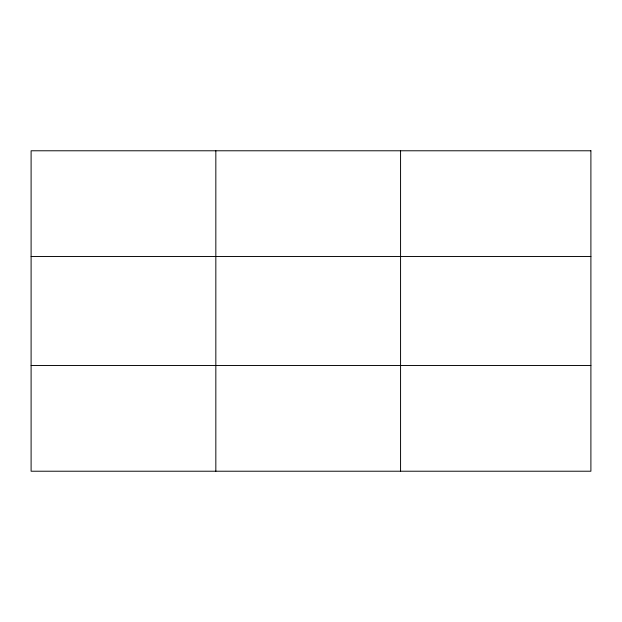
<?xml version="1.0" encoding="UTF-8"?>
<svg xmlns="http://www.w3.org/2000/svg" width="622" height="622" viewBox="0 0 622 622"><rect width="100%" height="100%" fill="white"/><g stroke="black" fill="none" stroke-linecap="round" stroke-linejoin="round"><path stroke-width="0.93" d="M215.834 150.781L215.834 471.219M400.568 150.781L400.568 471.219M31.1 256.521L590.9 256.521M31.1 365.479L590.9 365.479M590.9 150.781L590.9 471.219L31.1 471.219L31.1 150.781L590.9 150.781"/></g></svg>
